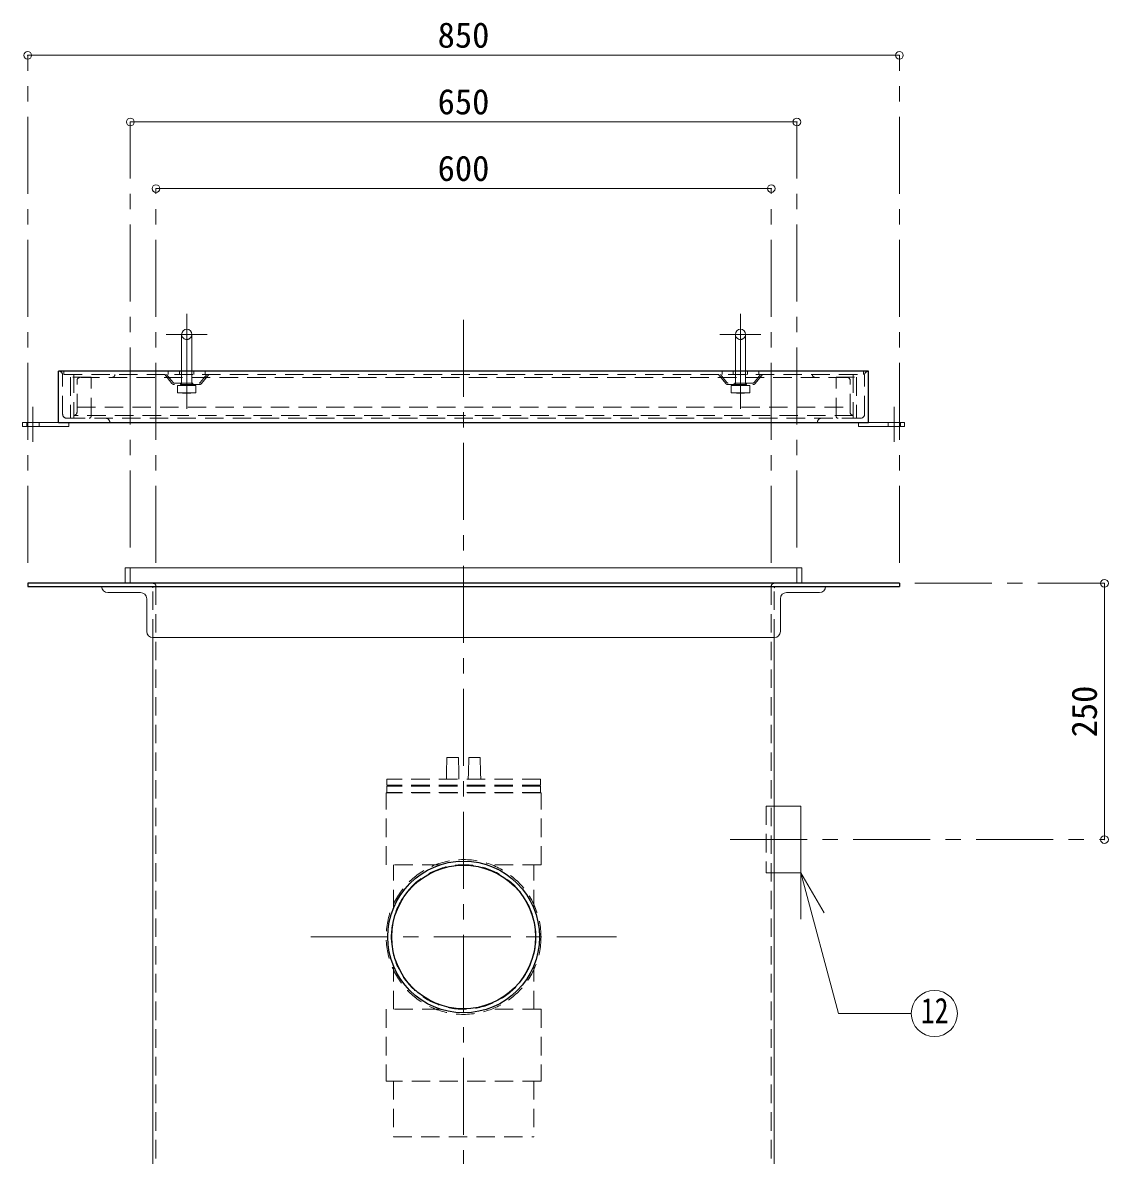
# Model space of a CAD drawing. Units: millimetres at full size, sheet at 1:15; some dimension numbers follow another scale. Extents: x -3171 to 2904, y -2098 to 2117.
# Drawn here: x 187 to 1245, y -1403 to -298 of the extents above; entities that cross this region are included whole.
import ezdxf
from ezdxf.enums import TextEntityAlignment as Align

# ---------------------------------------------------------------- set-up
doc = ezdxf.new("R2010")
doc.units = ezdxf.units.MM
doc.header["$LTSCALE"] = 15
doc.header["$PDMODE"] = 32
doc.header["$PDSIZE"] = 7.5
doc.linetypes.add('CHAIN1', pattern=[8, 5, -1, 1, -1])
doc.linetypes.add('DASHED1', pattern=[1.8, 1.2, -0.6])
doc.layers.add('0-0_ﾚｲﾔ1', color=4, linetype='DASHED1', lineweight=9)
doc.layers.add('0-6_補助線', color=4, linetype='Continuous', lineweight=9)
doc.styles.add('ＭＳ ゴシック', font='')
doc.styles.get('ＭＳ ゴシック').set_extended_font_data('MS Gothic')

msp = doc.modelspace()

# ---------------------------------------------------------------- linework, layer by layer
at = {"layer": '0-0_ﾚｲﾔ1', "linetype": 'CHAIN1'}
msp.add_line((1056.62, -844.95), (1241.62, -844.95), dxfattribs=at)
at = {"layer": '0-0_ﾚｲﾔ1'}
for p, q in [((911.62, -1062.45), (911.62, -1127.45)), ((911.62, -1062.45), (919.62, -1062.45)), ((911.62, -1127.45), (919.62, -1127.45))]:
    msp.add_line(p, q, dxfattribs=at)
at = {"layer": '0-0_ﾚｲﾔ1', "linetype": 'Continuous'}
msp.add_line((919.62, -1127.45), (945.62, -1127.45), dxfattribs=at)
msp.add_lwpolyline([(919.62, -1062.45), (945.62, -1062.45), (945.62, -1127.45)], dxfattribs=at)
at = {"layer": '0-6_補助線', "linetype": 'CHAIN1'}
for p, q in [((191.62, -824.95), (191.62, -329.95)), ((1041.62, -824.95), (1041.62, -329.95)), ((291.62, -809.95), (291.62, -394.95)), ((941.62, -809.95), (941.62, -394.95)), ((316.62, -824.95), (316.62, -459.95)), ((916.62, -824.95), (916.62, -459.95)), ((346.62, -652.15), (346.62, -582.15)), ((886.62, -652.15), (886.62, -582.15)), ((616.62, -587.95), (616.62, -1697.95)), ((326.62, -602.15), (366.62, -602.15)), ((906.62, -602.15), (866.62, -602.15)), ((196.62, -706.95), (196.62, -672.95)), ((1036.62, -706.95), (1036.62, -672.95)), ((876.62, -1094.95), (1241.62, -1094.95)), ((467.62, -1189.95), (765.62, -1189.95))]:
    msp.add_line(p, q, dxfattribs=at)
at = {"layer": '0-6_補助線'}
for p, q in [((1041.62, -329.95), (191.62, -329.95)), ((291.62, -394.95), (941.62, -394.95)), ((916.62, -459.95), (316.62, -459.95)), ((341.62, -602.15), (341.62, -637.95)), ((351.62, -602.15), (351.62, -637.95)), ((881.62, -602.15), (881.62, -637.95)), ((891.62, -602.15), (891.62, -637.95)), ((221.62, -687.95), (186.62, -687.95)), ((186.62, -691.95), (186.62, -687.95)), ((231.62, -691.95), (186.62, -691.95)), ((231.62, -691.95), (231.62, -687.95)), ((1001.62, -691.95), (1001.62, -687.95)), ((1011.62, -687.95), (1046.62, -687.95)), ((1241.62, -1094.95), (1241.62, -844.95)), ((313.62, -897.95), (313.62, -1647.95)), ((919.62, -897.95), (919.62, -1647.95)), ((600.01, -1029.95), (600.37, -1014.95)), ((611.62, -1014.95), (600.37, -1014.95)), ((611.97, -1029.95), (611.62, -1014.95)), ((621.26, -1029.95), (621.62, -1014.95)), ((621.62, -1014.95), (632.87, -1014.95)), ((633.22, -1029.95), (632.87, -1014.95))]:
    msp.add_line(p, q, dxfattribs=at)
at = {"layer": '0-6_補助線', "color": 5, "lineweight": 25}
for p, q in [((221.62, -687.95), (221.62, -637.95)), ((1011.62, -637.95), (221.62, -637.95)), ((1011.62, -687.95), (1011.62, -637.95)), ((221.62, -687.95), (1011.62, -687.95)), ((191.62, -844.95), (191.62, -847.95)), ((1041.62, -844.95), (191.62, -844.95)), ((191.62, -847.95), (1041.62, -847.95)), ((1041.62, -844.95), (1041.62, -847.95))]:
    msp.add_line(p, q, dxfattribs=at)
at = {"layer": '0-6_補助線', "linetype": 'DASHED1'}
for p, q in [((226.62, -637.95), (226.62, -641.15)), ((328.62, -637.95), (328.62, -641.15)), ((339.62, -637.95), (339.62, -641.15)), ((341.62, -637.95), (341.62, -651.75)), ((351.62, -637.95), (351.62, -651.75)), ((353.62, -637.95), (353.62, -641.15)), ((364.62, -637.95), (364.62, -641.15)), ((868.62, -637.95), (868.62, -641.15)), ((879.62, -637.95), (879.62, -641.15)), ((881.62, -637.95), (881.62, -651.75)), ((891.62, -637.95), (891.62, -651.75)), ((893.62, -637.95), (893.62, -641.15)), ((904.62, -637.95), (904.62, -641.15)), ((1006.62, -637.95), (1006.62, -641.15)), ((225.62, -679.95), (225.62, -641.95)), ((226.62, -641.15), (1006.62, -641.15)), ((236.62, -641.15), (236.62, -683.95)), ((239.62, -678.15), (239.62, -647.15)), ((990.62, -644.15), (242.62, -644.15)), ((253.42, -681.95), (253.42, -643.95)), ((332.22, -650.03), (325.12, -641.15)), ((333.39, -649.09), (327.04, -641.15)), ((334.56, -649.65), (358.68, -649.65)), ((358.68, -651.15), (334.56, -651.15)), ((337.62, -652.15), (342.62, -651.65)), ((340.62, -649.65), (340.62, -651.15)), ((342.62, -651.65), (346.62, -652.15)), ((350.62, -651.65), (342.62, -651.65)), ((346.62, -652.15), (350.62, -651.65)), ((350.62, -651.65), (355.62, -652.15)), ((352.62, -649.65), (352.62, -651.15)), ((359.85, -649.09), (366.2, -641.15)), ((361.02, -650.03), (368.12, -641.15)), ((872.22, -650.03), (865.12, -641.15)), ((873.39, -649.09), (867.04, -641.15)), ((898.68, -649.65), (874.56, -649.65)), ((874.56, -651.15), (898.68, -651.15)), ((882.62, -651.65), (877.62, -652.15)), ((880.62, -649.65), (880.62, -651.15)), ((882.62, -651.65), (890.62, -651.65)), ((886.62, -652.15), (882.62, -651.65)), ((890.62, -651.65), (886.62, -652.15)), ((895.62, -652.15), (890.62, -651.65)), ((892.62, -649.65), (892.62, -651.15)), ((899.85, -649.09), (906.2, -641.15)), ((901.02, -650.03), (908.12, -641.15)), ((979.82, -681.95), (979.82, -643.95)), ((993.62, -678.15), (993.62, -647.15)), ((996.62, -641.15), (996.62, -683.95)), ((1007.62, -679.95), (1007.62, -641.95)), ((337.62, -659.15), (337.62, -652.15)), ((355.62, -652.15), (337.62, -652.15)), ((342.62, -659.65), (337.62, -659.15)), ((355.62, -659.15), (337.62, -659.15)), ((346.62, -659.15), (342.62, -659.65)), ((350.62, -659.65), (342.62, -659.65)), ((346.62, -652.15), (346.62, -659.15)), ((346.62, -674.65), (346.62, -659.15)), ((350.62, -659.65), (346.62, -659.15)), ((355.62, -659.15), (350.62, -659.65)), ((355.62, -659.15), (355.62, -652.15)), ((877.62, -652.15), (895.62, -652.15)), ((877.62, -659.15), (877.62, -652.15)), ((877.62, -659.15), (882.62, -659.65)), ((877.62, -659.15), (895.62, -659.15)), ((882.62, -659.65), (886.62, -659.15)), ((882.62, -659.65), (890.62, -659.65)), ((886.62, -652.15), (886.62, -659.15)), ((886.62, -674.65), (886.62, -659.15)), ((886.62, -659.15), (890.62, -659.65)), ((890.62, -659.65), (895.62, -659.15)), ((895.62, -659.15), (895.62, -652.15)), ((239.62, -673.15), (993.62, -673.15)), ((1003.62, -683.95), (229.62, -683.95)), ((996.62, -681.15), (236.62, -681.15)), ((190.62, -691.95), (190.62, -687.95)), ((202.62, -691.95), (202.62, -687.95)), ((1030.62, -691.95), (1030.62, -687.95)), ((1042.62, -691.95), (1042.62, -687.95)), ((291.62, -829.95), (291.62, -844.95)), ((941.62, -829.95), (941.62, -844.95)), ((313.62, -897.95), (313.62, -849.45)), ((316.62, -847.95), (316.62, -1644.95)), ((916.62, -847.95), (916.62, -1644.95)), ((919.62, -897.95), (919.62, -849.45)), ((691.62, -1035.95), (541.62, -1035.95)), ((541.62, -1035.95), (541.62, -1041.95)), ((599.87, -1035.95), (600.01, -1029.95)), ((612.12, -1035.95), (611.97, -1029.95)), ((621.12, -1035.95), (621.26, -1029.95)), ((633.37, -1035.95), (633.22, -1029.95)), ((691.62, -1035.95), (691.62, -1041.95)), ((692.12, -1049.45), (541.12, -1049.45)), ((691.62, -1041.95), (541.62, -1041.95)), ((691.62, -1042.95), (541.62, -1042.95)), ((541.62, -1042.95), (541.62, -1048.95)), ((691.62, -1048.95), (541.62, -1048.95)), ((691.62, -1042.95), (691.62, -1048.95)), ((692.12, -1119.45), (692.12, -1049.45)), ((548.12, -1161.96), (548.12, -1119.45)), ((692.12, -1119.45), (639.11, -1119.45)), ((685.12, -1161.96), (685.12, -1119.45)), ((548.12, -1260.45), (548.12, -1217.95)), ((685.12, -1260.45), (685.12, -1217.95)), ((692.12, -1260.45), (639.11, -1260.45)), ((692.12, -1260.45), (692.12, -1330.45)), ((692.12, -1330.45), (541.12, -1330.45)), ((548.12, -1330.45), (548.12, -1384.95)), ((685.12, -1330.45), (685.12, -1384.95)), ((548.12, -1384.95), (685.12, -1384.95))]:
    msp.add_line(p, q, dxfattribs=at)
at = {"layer": '0-6_補助線', "color": 7, "lineweight": 18}
for p, q in [((946.62, -829.95), (946.62, -844.95)), ((301.62, -853.95), (269.62, -853.95)), ((307.62, -891.95), (307.62, -859.95)), ((925.62, -891.95), (925.62, -859.95)), ((931.62, -853.95), (963.62, -853.95)), ((313.62, -897.95), (919.62, -897.95)), ((945.6, -1127.44), (968.1, -1166.41)), ((945.6, -1127.44), (945.6, -1172.44))]:
    msp.add_line(p, q, dxfattribs=at)
at = {"layer": '0-6_補助線', "linetype": 'DASHED1'}
for points in [[(253.42, -643.95), (233.42, -643.95), (233.42, -683.95)], [(979.82, -643.95), (999.82, -643.95), (999.82, -683.95)], [(594.13, -1119.45), (541.12, -1119.45), (541.12, -1049.45)], [(594.13, -1260.45), (541.12, -1260.45), (541.12, -1330.45)]]:
    msp.add_lwpolyline(points, dxfattribs=at)
at = {"layer": '0-6_補助線'}
msp.add_lwpolyline([(1001.62, -691.95), (1046.62, -691.95), (1046.62, -687.95)], dxfattribs=at)
at = {"layer": '0-6_補助線', "color": 7, "lineweight": 18}
for points in [[(946.62, -829.95), (286.62, -829.95), (286.62, -844.95)], [(945.6, -1127.44), (982.34, -1264.57), (1053.2, -1264.57)]]:
    msp.add_lwpolyline(points, dxfattribs=at)
at = {"layer": '0-6_補助線', "linetype": 'DASHED1'}
for radius in [75.5, 70.5]:
    msp.add_circle((616.62, -1189.95), radius, dxfattribs=at)
at = {"layer": '0-6_補助線', "color": 5, "lineweight": 25}
for radius in [74, 70.1]:
    msp.add_circle((616.62, -1189.95), radius, dxfattribs=at)
at = {"layer": '0-6_補助線', "color": 7, "lineweight": 18}
msp.add_circle((1075.7, -1264.57), 22.5, dxfattribs=at)
at = {"layer": '0-6_補助線'}
for centre in [(346.62, -602.15), (886.62, -602.15)]:
    msp.add_arc(centre, 5, 0, 180, dxfattribs=at)
at = {"layer": '0-6_補助線', "linetype": 'DASHED1'}
for centre, radius, start, end in [((346.62, -602.15), 5, 180, 0), ((886.62, -602.15), 5, 180, 0), ((221.62, -641.95), 4, 0, 90), ((1011.62, -641.95), 4, 90, 180), ((242.62, -647.15), 3, 90, 180), ((273.62, -641.15), 3, 270, 0), ((334.56, -648.15), 3, 218.65981, 270), ((334.56, -648.15), 1.5, 218.65981, 270), ((358.68, -648.15), 1.5, 270, 321.34019), ((358.68, -648.15), 3, 270, 321.34019), ((874.56, -648.15), 3, 218.65981, 270), ((874.56, -648.15), 1.5, 218.65981, 270), ((898.68, -648.15), 1.5, 270, 321.34019), ((898.68, -648.15), 3, 270, 321.34019), ((959.62, -641.15), 3, 180, 270), ((990.62, -647.15), 3, 0, 90), ((229.62, -679.95), 4, 180, 270), ((236.62, -678.15), 3, 270, 0), ((251.42, -681.95), 2, 270, 0), ((267.62, -687.95), 4, 0, 90), ((965.62, -687.95), 4, 90, 180), ((981.82, -681.95), 2, 180, 270), ((996.62, -678.15), 3, 180, 270), ((1003.62, -679.95), 4, 270, 0), ((312.12, -849.45), 1.5, 0, 90), ((313.62, -847.95), 3, 0, 90), ((919.62, -847.95), 3, 90, 180), ((921.12, -849.45), 1.5, 90, 180)]:
    msp.add_arc(centre, radius, start, end, dxfattribs=at)
at = {"layer": '0-6_補助線', "color": 7, "lineweight": 18}
for centre, start, end in [((269.62, -847.95), 180, 270), ((963.62, -847.95), 270, 0), ((301.62, -859.95), 0, 90), ((931.62, -859.95), 90, 180), ((313.62, -891.95), 180, 270), ((919.62, -891.95), 270, 0)]:
    msp.add_arc(centre, 6, start, end, dxfattribs=at)
at = {"layer": '0-6_補助線', "color": 1}
for p in [(191.62, -329.95), (1041.62, -329.95), (291.62, -394.95), (941.62, -394.95), (316.62, -459.95), (916.62, -459.95), (1241.62, -844.95), (1241.62, -1094.95)]:
    msp.add_point(p, dxfattribs=at)

# ---------------------------------------------------------------- texts
at = {"layer": '0-6_補助線', "color": 7, "style": 'ＭＳ ゴシック'}
for s, p in [('850', (591.3, -329.95)), ('650', (591.3, -394.95)), ('600', (591.3, -459.95))]:
    msp.add_text(s, height=24.74, dxfattribs=at).set_placement(p, align=Align.BOTTOM_LEFT)
msp.add_text('250', height=24.74, rotation=90, dxfattribs=at).set_placement((1241.62, -995.27), align=Align.BOTTOM_LEFT)
at = {"layer": '0-6_補助線', "color": 7, "style": 'ＭＳ ゴシック', "width": 0.8}
msp.add_text('12', height=24.74, dxfattribs=at).set_placement((1062.57, -1281.44), align=Align.BOTTOM_LEFT)

doc.saveas('drawing.dxf')
